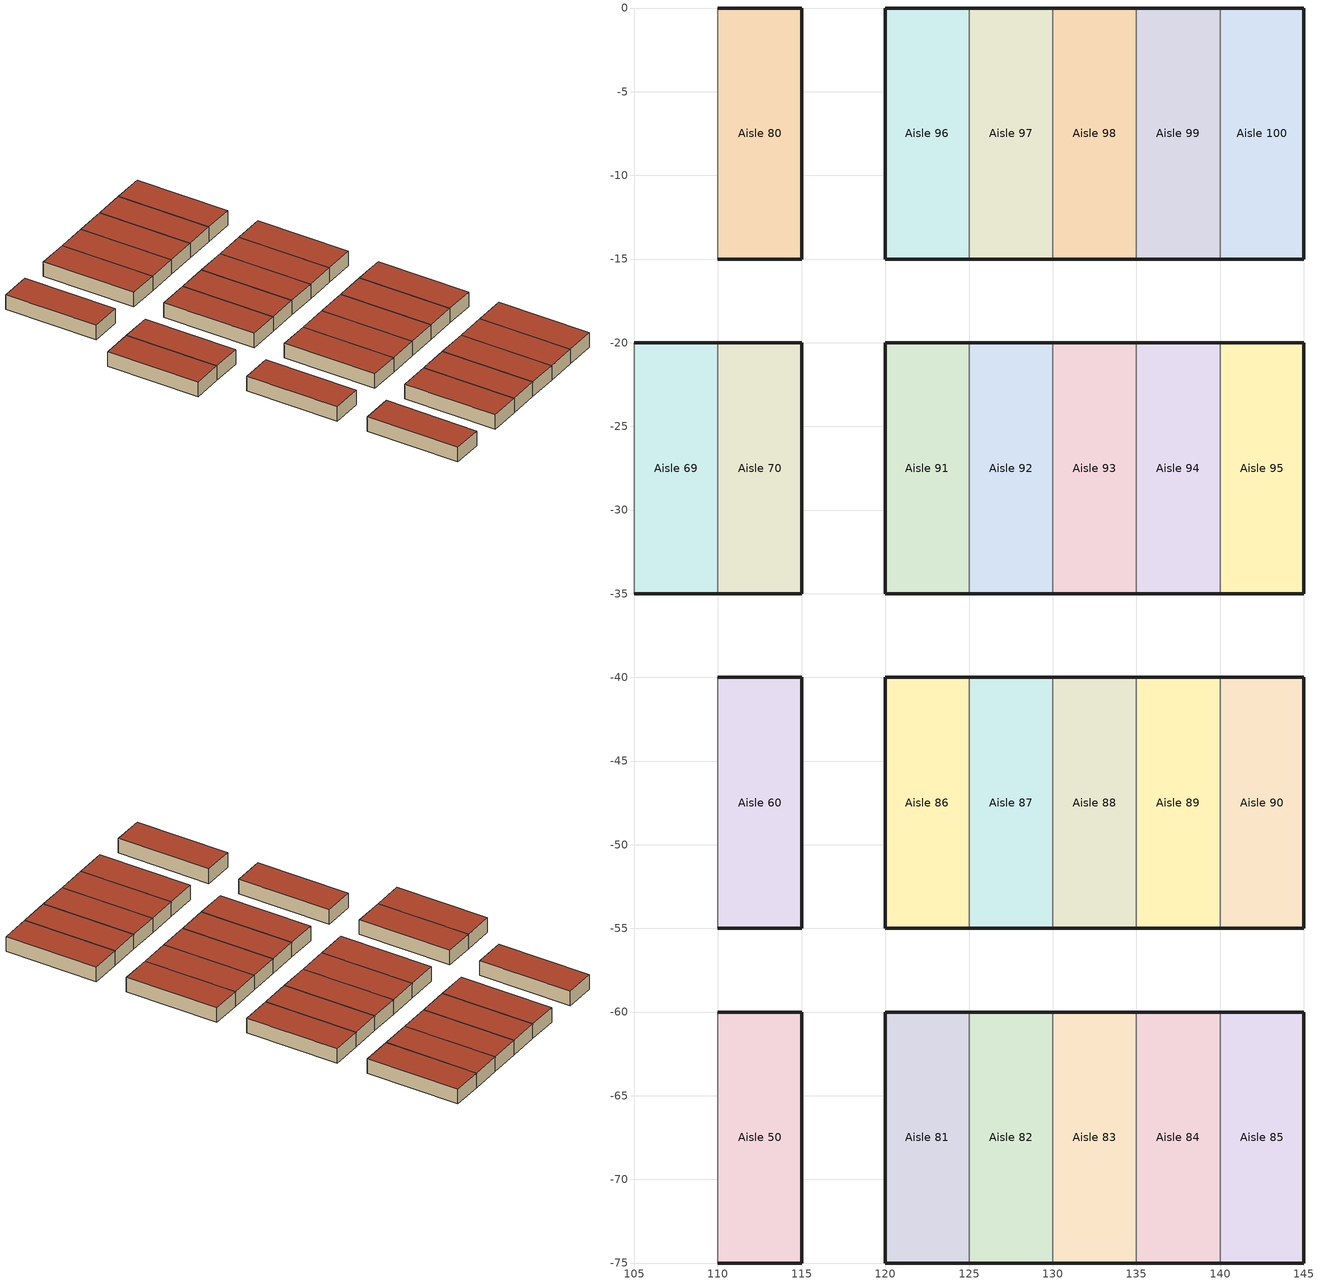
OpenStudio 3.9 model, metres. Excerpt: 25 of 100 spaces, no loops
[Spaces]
Aisle 50
 floor ground (Adiabatic GroundContactFloor): 115,-60 115,-75 110,-75 110,-60 z0
 wall outside: 110,-75 115,-75 115,-60 110,-60 z0:2.44
 wall to Aisle 49: 110,-60 110,-75 z0:2.44
 roof outside: 110,-60 110,-75 115,-75 115,-60 z2.44
Aisle 60
 floor ground (Adiabatic GroundContactFloor): 115,-40 115,-55 110,-55 110,-40 z0
 wall outside: 110,-55 115,-55 115,-40 110,-40 z0:2.44
 wall to Aisle 59: 110,-40 110,-55 z0:2.44
 roof outside: 110,-40 110,-55 115,-55 115,-40 z2.44
Aisle 89
 floor ground (Adiabatic GroundContactFloor): 140,-40 140,-55 135,-55 135,-40 z0
 wall outside: 135,-55 140,-55 / 140,-40 135,-40 z0:2.44
 wall to Aisle 88: 135,-40 135,-55 z0:2.44
 wall to Aisle 90: 140,-55 140,-40 z0:2.44
 roof outside: 135,-40 135,-55 140,-55 140,-40 z2.44
Aisle 69
 floor ground (Adiabatic GroundContactFloor): 110,-20 110,-35 105,-35 105,-20 z0
 wall outside: 105,-35 110,-35 / 110,-20 105,-20 z0:2.44
 wall to Aisle 68: 105,-20 105,-35 z0:2.44
 wall to Aisle 70: 110,-35 110,-20 z0:2.44
 roof outside: 105,-20 105,-35 110,-35 110,-20 z2.44
Aisle 70
 floor ground (Adiabatic GroundContactFloor): 115,-20 115,-35 110,-35 110,-20 z0
 wall outside: 110,-35 115,-35 115,-20 110,-20 z0:2.44
 roof outside: 110,-20 110,-35 115,-35 115,-20 z2.44
Aisle 80
 floor ground (Adiabatic GroundContactFloor): 115,0 115,-15 110,-15 110,0 z0
 wall outside: 110,-15 115,-15 115,0 110,0 z0:2.44
 wall to Aisle 79: 110,0 110,-15 z0:2.44
 roof outside: 110,0 110,-15 115,-15 115,0 z2.44
Aisle 81
 floor ground (Adiabatic GroundContactFloor): 125,-60 125,-75 120,-75 120,-60 z0
 wall outside: 125,-60 120,-60 120,-75 125,-75 z0:2.44
 wall to Aisle 82: 125,-75 125,-60 z0:2.44
 roof outside: 120,-60 120,-75 125,-75 125,-60 z2.44
Aisle 90
 floor ground (Adiabatic GroundContactFloor): 145,-40 145,-55 140,-55 140,-40 z0
 wall outside: 140,-55 145,-55 145,-40 140,-40 z0:2.44
 roof outside: 140,-40 140,-55 145,-55 145,-40 z2.44
Aisle 91
 floor ground (Adiabatic GroundContactFloor): 125,-20 125,-35 120,-35 120,-20 z0
 wall outside: 125,-20 120,-20 120,-35 125,-35 z0:2.44
 wall to Aisle 92: 125,-35 125,-20 z0:2.44
 roof outside: 120,-20 120,-35 125,-35 125,-20 z2.44
Aisle 92
 floor ground (Adiabatic GroundContactFloor): 130,-20 130,-35 125,-35 125,-20 z0
 wall outside: 130,-20 125,-20 / 125,-35 130,-35 z0:2.44
 wall to Aisle 93: 130,-35 130,-20 z0:2.44
 roof outside: 125,-20 125,-35 130,-35 130,-20 z2.44
Aisle 93
 floor ground (Adiabatic GroundContactFloor): 135,-20 135,-35 130,-35 130,-20 z0
 wall outside: 130,-35 135,-35 / 135,-20 130,-20 z0:2.44
 wall to Aisle 94: 135,-35 135,-20 z0:2.44
 roof outside: 130,-20 130,-35 135,-35 135,-20 z2.44
Aisle 94
 floor ground (Adiabatic GroundContactFloor): 140,-20 140,-35 135,-35 135,-20 z0
 wall outside: 140,-20 135,-20 / 135,-35 140,-35 z0:2.44
 wall to Aisle 95: 140,-35 140,-20 z0:2.44
 roof outside: 135,-20 135,-35 140,-35 140,-20 z2.44
Aisle 95
 floor ground (Adiabatic GroundContactFloor): 145,-20 145,-35 140,-35 140,-20 z0
 wall outside: 140,-35 145,-35 145,-20 140,-20 z0:2.44
 roof outside: 140,-20 140,-35 145,-35 145,-20 z2.44
Aisle 96
 floor ground (Adiabatic GroundContactFloor): 125,0 125,-15 120,-15 120,0 z0
 wall outside: 125,0 120,0 120,-15 125,-15 z0:2.44
 wall to Aisle 97: 125,-15 125,0 z0:2.44
 roof outside: 120,0 120,-15 125,-15 125,0 z2.44
Aisle 97
 floor ground (Adiabatic GroundContactFloor): 130,0 130,-15 125,-15 125,0 z0
 wall outside: 125,-15 130,-15 / 130,0 125,0 z0:2.44
 wall to Aisle 98: 130,-15 130,0 z0:2.44
 roof outside: 125,0 125,-15 130,-15 130,0 z2.44
Aisle 98
 floor ground (Adiabatic GroundContactFloor): 135,0 135,-15 130,-15 130,0 z0
 wall outside: 130,-15 135,-15 / 135,0 130,0 z0:2.44
 wall to Aisle 99: 135,-15 135,0 z0:2.44
 roof outside: 130,0 130,-15 135,-15 135,0 z2.44
Aisle 99
 floor ground (Adiabatic GroundContactFloor): 140,0 140,-15 135,-15 135,0 z0
 wall outside: 135,-15 140,-15 / 140,0 135,0 z0:2.44
 wall to Aisle 100: 140,-15 140,0 z0:2.44
 roof outside: 135,0 135,-15 140,-15 140,0 z2.44
Aisle 83
 floor ground (Adiabatic GroundContactFloor): 135,-60 135,-75 130,-75 130,-60 z0
 wall outside: 130,-75 135,-75 / 135,-60 130,-60 z0:2.44
 wall to Aisle 84: 135,-75 135,-60 z0:2.44
 wall to Aisle 82: 130,-60 130,-75 z0:2.44
 roof outside: 130,-60 130,-75 135,-75 135,-60 z2.44
Aisle 82
 floor ground (Adiabatic GroundContactFloor): 130,-60 130,-75 125,-75 125,-60 z0
 wall outside: 125,-75 130,-75 / 130,-60 125,-60 z0:2.44
 roof outside: 125,-60 125,-75 130,-75 130,-60 z2.44
Aisle 100
 floor ground (Adiabatic GroundContactFloor): 145,0 145,-15 140,-15 140,0 z0
 wall outside: 140,-15 145,-15 145,0 140,0 z0:2.44
 roof outside: 140,0 140,-15 145,-15 145,0 z2.44
Aisle 84
 floor ground (Adiabatic GroundContactFloor): 140,-60 140,-75 135,-75 135,-60 z0
 wall outside: 135,-75 140,-75 / 140,-60 135,-60 z0:2.44
 wall to Aisle 85: 140,-75 140,-60 z0:2.44
 roof outside: 135,-60 135,-75 140,-75 140,-60 z2.44
Aisle 85
 floor ground (Adiabatic GroundContactFloor): 145,-60 145,-75 140,-75 140,-60 z0
 wall outside: 140,-75 145,-75 145,-60 140,-60 z0:2.44
 roof outside: 140,-60 140,-75 145,-75 145,-60 z2.44
Aisle 86
 floor ground (Adiabatic GroundContactFloor): 125,-40 125,-55 120,-55 120,-40 z0
 wall outside: 125,-40 120,-40 120,-55 125,-55 z0:2.44
 wall to Aisle 87: 125,-55 125,-40 z0:2.44
 roof outside: 120,-40 120,-55 125,-55 125,-40 z2.44
Aisle 87
 floor ground (Adiabatic GroundContactFloor): 130,-40 130,-55 125,-55 125,-40 z0
 wall outside: 130,-40 125,-40 / 125,-55 130,-55 z0:2.44
 wall to Aisle 88: 130,-55 130,-40 z0:2.44
 roof outside: 125,-40 125,-55 130,-55 130,-40 z2.44
Aisle 88
 floor ground (Adiabatic GroundContactFloor): 135,-40 135,-55 130,-55 130,-40 z0
 wall outside: 130,-55 135,-55 / 135,-40 130,-40 z0:2.44
 roof outside: 130,-40 130,-55 135,-55 135,-40 z2.44
[Site]
Abu.Dhabi-Bateen.Exec.AP: Latitude {deg}=24.428; Longitude {deg}=24.428; Time Zone {hr}=4; Elevation {m}=4.9
[ClimateZones]
Climate Zone Institution Name 1=ASHRAE; Climate Zone Document Name 1=ANSI/ASHRAE Standard 169; Climate Zone Document Year 1=2006; Climate Zone Institution Name 2=CEC; Climate Zone Document Name 2=California Climate Zone Descriptions; Climate Zone Document Year 2=1995
[Building]
Data_Hall: North Axis {deg}=-0; Nominal Floor to Floor Height {m}=4; Space Type=Aisle; Default Construction Set=Aisle_construction; Default Schedule Set=Schedule; Standards Number of Stories=1; Nominal Floor to Ceiling Height {m}=4
[SizingPeriod:DesignDay] Daily Dry-Bulb Temperature Range {deltaC}=0; Barometric Pressure {Pa}=101266; Wind Speed {m/s}=1.4; Wind Direction {deg}=150; Sky Clearness=0; Rain Indicator=No; Snow Indicator=No; Day of Month=21; Month=1; Day Type=WinterDesignDay; Daylight Saving Time Indicator=No; Dry-Bulb Temperature Range Modifier Type=DefaultMultipliers; Solar Model Indicator=ASHRAEClearSky
Name | Maximum Dry-Bulb Temperature {C} | Humidity Condition Type | Wetbulb or DewPoint at Maximum Dry-Bulb {C}
Abu.Dhabi-Bateen.Exec.AP Ann Htg 99.6% Condns DB | 14 | Wetbulb | 14
Abu.Dhabi-Bateen.Exec.AP Ann Htg 99% Condns DB | 15 | Wetbulb | 15
Abu.Dhabi-Bateen.Exec.AP Ann Hum_n 99.6% Condns DP=>MCDB | 31.2 | Dewpoint | 1
Abu.Dhabi-Bateen.Exec.AP Ann Hum_n 99% Condns DP=>MCDB | 30.4 | Dewpoint | 3.5
[DefaultConstructionSet]
Aisle_construction: Default Exterior Surface Constructions=Default Surface Constructions 1; Default Interior Surface Constructions=Default Surface Constructions 2; Default Ground Contact Surface Constructions=Default Surface Constructions 3; Default Exterior SubSurface Constructions=Default Sub Surface Constructions 1; Default Interior SubSurface Constructions=Default Sub Surface Constructions 2
[DefaultSurfaceConstructions]
Name | Floor Construction | Wall Construction | Roof Ceiling Construction
Default Surface Constructions 1 | Adiabatic GroundContactFloor | Adiabatic Wall | Adiabatic Roof
Default Surface Constructions 2 | Adiabatic GroundContactFloor 1 | Adiabatic Wall 1 | Adiabatic Roof 1
Default Surface Constructions 3
[DefaultSubSurfaceConstructions]
Default Sub Surface Constructions 1; Default Sub Surface Constructions 2
[Construction]
Adiabatic Wall; Adiabatic Roof; Adiabatic GroundContactFloor; Adiabatic GroundContactFloor 1; Adiabatic Roof 1; Adiabatic Wall 1: Adiabatic Material
[Material:NoMass]
Adiabatic Material: Roughness=Smooth; Thermal Resistance {m2-K/W}=1760.93; Solar Absorptance=0; Visible Absorptance=0
[Space] Default Construction Set=Aisle_construction; Default Schedule Set=Schedule; Building Story=Story 1
Name | Space Type | Thermal Zone
Aisle 50 | Aisle | Thermal Zone_Aisle 50
Aisle 60 | Aisle | Thermal Zone_Aisle 60
Aisle 70 | Aisle | Thermal Zone_Aisle 70
Aisle 80 | Aisle | Thermal Zone_Aisle 80
Aisle 69 | Aisle | Thermal Zone_Aisle 69
Aisle 89 |  | Thermal Zone_Aisle 89
Aisle 81 |  | Thermal Zone_Aisle 81
Aisle 90 |  | Thermal Zone_Aisle 90
Aisle 91 |  | Thermal Zone_Aisle 91
Aisle 92 |  | Thermal Zone_Aisle 92
Aisle 93 |  | Thermal Zone_Aisle 93
Aisle 94 |  | Thermal Zone_Aisle 94
Aisle 95 |  | Thermal Zone_Aisle 95
Aisle 96 |  | Thermal Zone_Aisle 96
Aisle 97 |  | Thermal Zone_Aisle 97
Aisle 98 |  | Thermal Zone_Aisle 98
Aisle 99 |  | Thermal Zone_Aisle 99
Aisle 83 |  | Thermal Zone_Aisle 83
Aisle 82 |  | Thermal Zone_Aisle 82
Aisle 100 |  | Thermal Zone_Aisle 100
Aisle 84 |  | Thermal Zone_Aisle 84
Aisle 85 |  | Thermal Zone_Aisle 85
Aisle 86 |  | Thermal Zone_Aisle 86
Aisle 87 |  | Thermal Zone_Aisle 87
Aisle 88 |  | Thermal Zone_Aisle 88
[BuildingStory]
Story 1: Nominal Z Coordinate {m}=0; Nominal Floor to Floor Height {m}=2.4384; Default Construction Set=Aisle_construction; Default Schedule Set=Schedule; Nominal Floor to Ceiling Height {m}=2.4384
[ThermalZone] Multiplier=1; Floor Area {m2}=75; Use Ideal Air Loads=No
Name | Thermostat | Humidistat
Thermal Zone_Aisle 50 | Thermostat Setpoint Dual Setpoint 158 | Zone Control Humidistat 50
Thermal Zone_Aisle 60 | Thermostat Setpoint Dual Setpoint 168 | Zone Control Humidistat 60
Thermal Zone_Aisle 69 | Thermostat Setpoint Dual Setpoint 177 | Zone Control Humidistat 69
Thermal Zone_Aisle 70 | Thermostat Setpoint Dual Setpoint 178 | Zone Control Humidistat 70
Thermal Zone_Aisle 80 | Thermostat Setpoint Dual Setpoint 188 | Zone Control Humidistat 80
Thermal Zone_Aisle 81 | Thermostat Setpoint Dual Setpoint 189 | Zone Control Humidistat 81
Thermal Zone_Aisle 82 | Thermostat Setpoint Dual Setpoint 190 | Zone Control Humidistat 82
Thermal Zone_Aisle 83 | Thermostat Setpoint Dual Setpoint 191 | Zone Control Humidistat 83
Thermal Zone_Aisle 84 | Thermostat Setpoint Dual Setpoint 192 | Zone Control Humidistat 84
Thermal Zone_Aisle 85 | Thermostat Setpoint Dual Setpoint 193 | Zone Control Humidistat 85
Thermal Zone_Aisle 86 | Thermostat Setpoint Dual Setpoint 194 | Zone Control Humidistat 86
Thermal Zone_Aisle 87 | Thermostat Setpoint Dual Setpoint 195 | Zone Control Humidistat 87
Thermal Zone_Aisle 88 | Thermostat Setpoint Dual Setpoint 196 | Zone Control Humidistat 88
Thermal Zone_Aisle 89 | Thermostat Setpoint Dual Setpoint 197 | Zone Control Humidistat 89
Thermal Zone_Aisle 90 | Thermostat Setpoint Dual Setpoint 198 | Zone Control Humidistat 90
Thermal Zone_Aisle 91 | Thermostat Setpoint Dual Setpoint 199 | Zone Control Humidistat 91
Thermal Zone_Aisle 92 | Thermostat Setpoint Dual Setpoint 200 | Zone Control Humidistat 92
Thermal Zone_Aisle 93 | Thermostat Setpoint Dual Setpoint 201 | Zone Control Humidistat 93
Thermal Zone_Aisle 94 | Thermostat Setpoint Dual Setpoint 202 | Zone Control Humidistat 94
Thermal Zone_Aisle 95 | Thermostat Setpoint Dual Setpoint 203 | Zone Control Humidistat 95
Thermal Zone_Aisle 96 | Thermostat Setpoint Dual Setpoint 204 | Zone Control Humidistat 96
Thermal Zone_Aisle 97 | Thermostat Setpoint Dual Setpoint 205 | Zone Control Humidistat 97
Thermal Zone_Aisle 98 | Thermostat Setpoint Dual Setpoint 206 | Zone Control Humidistat 98
Thermal Zone_Aisle 99 | Thermostat Setpoint Dual Setpoint 207 | Zone Control Humidistat 99
Thermal Zone_Aisle 100 | Thermostat Setpoint Dual Setpoint 208 | Zone Control Humidistat 100
[Lights:Definition]
Lighting: Design Level Calculation Method=Watts/Area; Watts per Space Floor Area {W/m2}=1
[ElectricEquipment:Definition]
Aisle Load: Design Level Calculation Method=EquipmentLevel; Design Level {W}=4896000
[SpaceType]
Aisle: Default Construction Set=Aisle_construction; Default Schedule Set=Schedule
[ElectricEquipment]
Electric Equipment 6: Electric Equipment Definition=Aisle Load; Space or SpaceType=Aisle; Schedule=ITE_Load Schedule
[Lights]
Lights 6: Lights Definition=Lighting; Space or SpaceType=Aisle; Schedule=lighting schedule; Fraction Replaceable=1
[DefaultScheduleSet]
Schedule: Hours of Operation Schedule=Always On Continuous; Number of People Schedule=Always On Discrete; Lighting Schedule=Always On Discrete; Electric Equipment Schedule=ITE_Load Schedule
[ThermostatSetpoint:DualSetpoint] Cooling Setpoint Temperature Schedule=Thermostart cooling
Thermostat Setpoint Dual Setpoint 158; Thermostat Setpoint Dual Setpoint 168; Thermostat Setpoint Dual Setpoint 177; Thermostat Setpoint Dual Setpoint 178; Thermostat Setpoint Dual Setpoint 188; Thermostat Setpoint Dual Setpoint 189; Thermostat Setpoint Dual Setpoint 190; Thermostat Setpoint Dual Setpoint 191; Thermostat Setpoint Dual Setpoint 192; Thermostat Setpoint Dual Setpoint 193; Thermostat Setpoint Dual Setpoint 194; Thermostat Setpoint Dual Setpoint 195; Thermostat Setpoint Dual Setpoint 196; Thermostat Setpoint Dual Setpoint 197; Thermostat Setpoint Dual Setpoint 198; Thermostat Setpoint Dual Setpoint 199; Thermostat Setpoint Dual Setpoint 200; Thermostat Setpoint Dual Setpoint 201; Thermostat Setpoint Dual Setpoint 202; Thermostat Setpoint Dual Setpoint 203; Thermostat Setpoint Dual Setpoint 204; Thermostat Setpoint Dual Setpoint 205; Thermostat Setpoint Dual Setpoint 206; Thermostat Setpoint Dual Setpoint 207; Thermostat Setpoint Dual Setpoint 208
[ZoneControl:Humidistat] Humidifying Relative Humidity Setpoint Schedule=RH Setpoint; Dehumidifying Relative Humidity Setpoint Schedule=RH Setpoint
Zone Control Humidistat 50; Zone Control Humidistat 60; Zone Control Humidistat 69; Zone Control Humidistat 70; Zone Control Humidistat 80; Zone Control Humidistat 81; Zone Control Humidistat 82; Zone Control Humidistat 83; Zone Control Humidistat 84; Zone Control Humidistat 85; Zone Control Humidistat 86; Zone Control Humidistat 87; Zone Control Humidistat 88; Zone Control Humidistat 89; Zone Control Humidistat 90; Zone Control Humidistat 91; Zone Control Humidistat 92; Zone Control Humidistat 93; Zone Control Humidistat 94; Zone Control Humidistat 95; Zone Control Humidistat 96; Zone Control Humidistat 97; Zone Control Humidistat 98; Zone Control Humidistat 99; Zone Control Humidistat 100
[Schedule:Ruleset]
Thermostart cooling: Default Day Schedule=Schedule Day 1; Summer Design Day Schedule=Schedule Day 10; Winter Design Day Schedule=Schedule Day 12; Holiday Schedule=Schedule Day 14
ITE_Load Schedule: Default Day Schedule=Schedule Day
RH Setpoint: Default Day Schedule=Schedule Day 4
lighting schedule: Default Day Schedule=Schedule Day 6
[Schedule:Day]
Schedule Day 1: 24, 0, 20
Schedule Day 10; Schedule Day 12; Schedule Day 14: 24, 0, 23.5
Schedule Day: 9, 0, 0.4, 12, 0, 0.8, 13, 0, 1, 18, 0, 0.8, 24, 0, 0.4
Schedule Day 2: 8, 0, 0.4, 12, 0, 0.6, 14, 0, 0.85, 18, 0, 0.6, 24, 0, 0.4
Schedule Day 3: 24, 0, 1
Schedule Day 4: 24, 0, 50
Schedule Day 6: 24, 0, 0
Schedule Day 7: 8, 0, 0, 16, 0, 1, 24, 0, 0
Schedule Day 9; Schedule Day 13: 7, 0, 0, 17, 0, 1, 24, 0, 0
Schedule Day 11: 7, 0, 0, 16, 0, 1, 24, 0, 0
Schedule Day 35; Schedule Day 36: 5, 0, 0, 17, 0, 1, 24, 0, 0
Schedule Day 37: 6, 0, 0, 17, 0, 1, 24, 0, 0
Schedule Day 38: 5, 0, 0, 6, 0, 0, 17, 0, 1, 24, 0, 0
[Schedule:Constant] Value=1
Always On Continuous; Always On Discrete
[Schedule:Rule]
Name | Schedule Ruleset | Rule Order | Day Schedule | Apply Sunday | Apply Wednesday | Apply Saturday | Apply Monday | Apply Tuesday | Apply Thursday | Apply Friday | Date Specification Type | Start Month | Start Day | End Month | End Day
Schedule Rule 1 | ITE_Load Schedule | 1 | Schedule Day 2 | Yes | No | Yes
Schedule Rule 2 | ITE_Load Schedule | 0 | Schedule Day 3 |  | Yes
Schedule Rule 3 | lighting schedule | 7 | Schedule Day 7 |  |  |  | No | No | Yes | Yes | DateRange | 4 | 20 | 4 | 21
Schedule Rule 4 | lighting schedule | 6 | Schedule Day 9 |  |  |  |  | Yes |  |  | DateRange | 2 | 7 | 2 | 7
Schedule Rule 5 | lighting schedule | 5 | Schedule Day 11 |  |  |  | Yes |  |  |  | DateRange | 1 | 2 | 1 | 2
Schedule Rule 6 | lighting schedule | 4 | Schedule Day 13 |  | Yes |  |  | Yes | Yes |  | DateRange | 7 | 11 | 7 | 13
Schedule Rule 7 | lighting schedule | 3 | Schedule Day 35 |  |  |  |  |  | Yes |  | DateRange | 8 | 24 | 8 | 24
Schedule Rule 8 | lighting schedule | 2 | Schedule Day 36 |  |  |  |  |  | Yes | Yes | DateRange | 9 | 21 | 9 | 22
Schedule Rule 9 | lighting schedule | 1 | Schedule Day 37 |  |  |  | Yes |  |  |  | DateRange | 11 | 20 | 11 | 20
Schedule Rule 10 | lighting schedule | 0 | Schedule Day 38 |  |  |  |  |  | Yes | Yes | DateRange | 12 | 28 | 12 | 29
